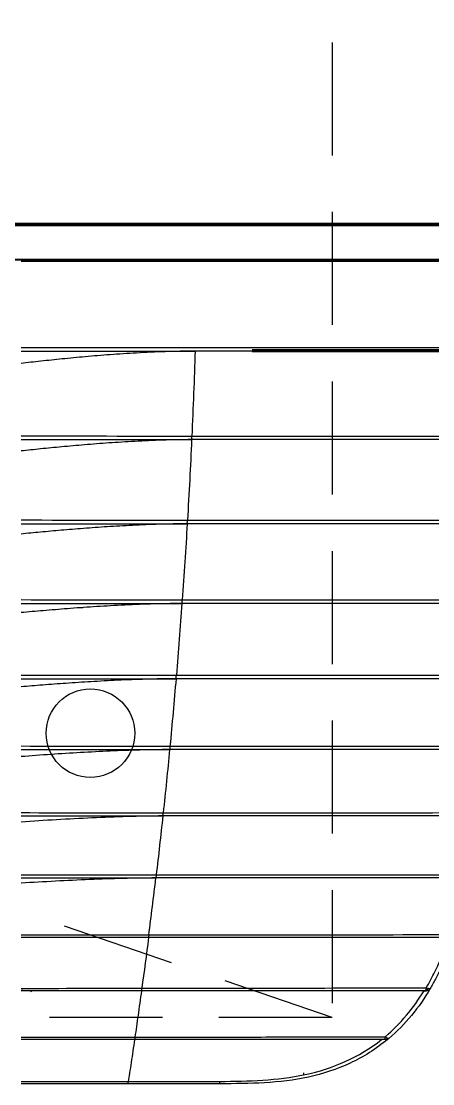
# Model space of a CAD drawing. Header units: inches. Extents: x -63256 to 33689, y -34490 to 100230.
# Drawn here: x -20957.6 to -20866.6, y -21542.5 to -21307.5 of the extents above; entities that cross this region are included whole.
import ezdxf

# ---------------------------------------------------------------- set-up
doc = ezdxf.new("R2010")
doc.units = ezdxf.units.IN
doc.header["$LTSCALE"] = 100
doc.header["$MEASUREMENT"] = 0
doc.linetypes.add('HIDDEN', pattern=[0.375, 0.25, -0.125])

# ---------------------------------------------------------------- blocks, each defined once
blk = doc.blocks.new('acrjtlf')
at = {"color": 1, "linetype": 'HIDDEN'}
blk.add_line((1571303.38, 1745562.22), (1570010.6, 1746002.87), dxfattribs=at)
at = {"color": 8}
for p, q in [((1571252.86, 1745579.86), (1571252.86, 1745579.86)), ((1571259.7, 1745568.11), (1571259.7, 1745568.11)), ((1571324.23, 1745568.11), (1571324.24, 1745568.11)), ((1571297.14, 1745549.61), (1571297.14, 1745549.93))]:
    blk.add_line(p, q, dxfattribs=at)
at = {"color": 1, "linetype": 'HIDDEN'}
blk.add_lwpolyline([(1571303.38, 1746002.87), (1571303.38, 1745562.22), (1570010.6, 1745562.22), (1570010.6, 1746002.87)], close=True, dxfattribs=at)
at = {"color": 8, "ltscale": 5}
blk.add_circle((1571249.96, 1745625.08), 9.79, dxfattribs=at)
at = {"color": 8}
for centre, major_axis, ratio, start_param, end_param in [((1571324.15, 1745568.89), (0, -0.783), 0.065781, 0, 1.396113), ((1571324.24, 1745568.89), (0, 0.783), 0.414276, 3.141593, 4.358439), ((1571234.83, 1745568.16), (0, -0.588), 0.028131, 4.389048, 4.795946), ((1571234.85, 1745568.16), (0.004, -0.588), 0.025903, 4.388882, 4.795863), ((1571236.85, 1745567.98), (-0.183, 0.23), 0.183787, 0, 1.840109), ((1571315.12, 1745558.12), (0, -0.783), 0.036559, 0, 1.335493), ((1571315.29, 1745558.12), (0, 0.783), 0.561889, 3.141593, 4.019869)]:
    blk.add_ellipse(centre, major_axis=major_axis, ratio=ratio, start_param=start_param, end_param=end_param, dxfattribs=at)
for points, knots in [([(1571156.4, 1745737.92), (1571171.88, 1745737.91), (1571187.35, 1745737.92), (1571218.29, 1745737.92), (1571233.77, 1745737.92), (1571264.67, 1745737.92), (1571280.11, 1745737.92), (1571303.21, 1745737.92), (1571310.9, 1745737.92), (1571322.4, 1745737.92), (1571326.23, 1745737.92), (1571333.87, 1745737.92), (1571337.69, 1745737.87), (1571341.48, 1745737.91)], [0, 0, 0, 0, 0.25, 0.25, 0.5, 0.5, 0.75, 0.75, 0.875, 0.875, 0.9375, 0.9375, 1, 1, 1, 1]), ([(1570784.8, 1745737.46), (1570950.81, 1745737.46), (1571029.09, 1745737.46), (1571126.95, 1745737.46), (1571146.53, 1745737.46), (1571185.67, 1745737.46), (1571205.24, 1745737.46), (1571244.38, 1745737.46), (1571263.94, 1745737.46), (1571293.17, 1745737.46), (1571302.89, 1745737.46), (1571317.45, 1745737.46), (1571322.29, 1745737.46), (1571331.97, 1745737.46), (1571336.8, 1745737.46), (1571341.61, 1745737.46)], [0, 0, 0, 0, 0.5, 0.5, 0.625, 0.625, 0.75, 0.75, 0.875, 0.875, 0.9375, 0.9375, 0.96875, 0.96875, 1, 1, 1, 1]), ([(1571341.56, 1745737.32), (1571336.76, 1745737.32), (1571331.92, 1745737.32), (1571322.24, 1745737.32), (1571317.4, 1745737.32), (1571302.85, 1745737.32), (1571293.12, 1745737.32), (1571263.89, 1745737.32), (1571244.33, 1745737.32), (1571205.2, 1745737.32), (1571185.63, 1745737.32), (1571146.49, 1745737.32), (1571126.92, 1745737.32), (1571029.07, 1745737.32), (1570950.8, 1745737.32), (1570784.8, 1745737.32)], [0, 0, 0, 0, 0.03125, 0.03125, 0.0625, 0.0625, 0.125, 0.125, 0.25, 0.25, 0.375, 0.375, 0.5, 0.5, 1, 1, 1, 1]), ([(1571341.02, 1745737.52), (1571336.42, 1745737.52), (1571331.79, 1745737.52), (1571322.32, 1745737.52), (1571317.47, 1745737.52), (1571302.92, 1745737.52), (1571293.2, 1745737.52), (1571263.96, 1745737.52), (1571244.4, 1745737.52), (1571205.27, 1745737.52), (1571185.69, 1745737.52), (1571163.2, 1745737.52), (1571160.29, 1745737.52), (1571157.38, 1745737.52)], [0, 0, 0, 0, 0.076277, 0.076277, 0.155939, 0.155939, 0.315263, 0.315263, 0.633912, 0.633912, 0.952561, 0.952561, 1, 1, 1, 1]), ([(1570784.8, 1745729.93), (1570950.78, 1745729.93), (1571029.04, 1745729.93), (1571126.86, 1745729.93), (1571146.43, 1745729.93), (1571185.56, 1745729.93), (1571205.12, 1745729.93), (1571244.24, 1745729.93), (1571263.78, 1745729.93), (1571293, 1745729.93), (1571302.73, 1745729.93), (1571317.29, 1745729.93), (1571322.14, 1745729.93), (1571331.82, 1745729.93), (1571336.66, 1745729.93), (1571341.46, 1745729.93)], [0, 0, 0, 0, 0.5, 0.5, 0.625, 0.625, 0.75, 0.75, 0.875, 0.875, 0.9375, 0.9375, 0.96875, 0.96875, 1, 1, 1, 1]), ([(1571341.42, 1745729.74), (1571336.63, 1745729.74), (1571331.78, 1745729.74), (1571322.1, 1745729.74), (1571317.25, 1745729.74), (1571302.69, 1745729.74), (1571292.97, 1745729.74), (1571263.75, 1745729.74), (1571244.21, 1745729.74), (1571205.1, 1745729.74), (1571185.54, 1745729.74), (1571146.41, 1745729.74), (1571126.84, 1745729.74), (1571029.03, 1745729.74), (1570950.77, 1745729.74), (1570784.8, 1745729.74)], [0, 0, 0, 0, 0.03125, 0.03125, 0.0625, 0.0625, 0.125, 0.125, 0.25, 0.25, 0.375, 0.375, 0.5, 0.5, 1, 1, 1, 1]), ([(1571339.72, 1745729.39), (1571331.3, 1745729.39), (1571322.82, 1745729.39), (1571305.51, 1745729.39), (1571296.68, 1745729.39), (1571270.14, 1745729.39), (1571252.4, 1745729.39), (1571234.64, 1745729.39)], [0, 0, 0, 0, 0.243248, 0.243248, 0.495499, 0.495499, 1, 1, 1, 1]), ([(1571339.71, 1745729.7), (1571334.93, 1745729.7), (1571330.12, 1745729.7), (1571320.49, 1745729.7), (1571315.67, 1745729.7), (1571301.19, 1745729.7), (1571291.51, 1745729.7), (1571280.44, 1745729.7), (1571279.06, 1745729.7), (1571277.68, 1745729.7)], [0, 0, 0, 0, 0.233427, 0.233427, 0.466853, 0.466853, 0.933707, 0.933707, 1, 1, 1, 1]), ([(1571234.64, 1745710.39), (1571252.42, 1745710.39), (1571270.2, 1745710.38), (1571296.78, 1745710.38), (1571305.63, 1745710.38), (1571323.28, 1745710.38), (1571332.1, 1745710.38), (1571340.84, 1745710.38)], [0, 0, 0, 0, 0.5, 0.5, 0.75, 0.75, 1, 1, 1, 1]), ([(1571273.1, 1745709.61), (1571270.88, 1745709.57), (1571266.58, 1745709.5), (1571260.3, 1745709.19), (1571254.42, 1745708.81), (1571248.92, 1745708.35), (1571243.81, 1745707.87), (1571239.09, 1745707.38), (1571236.08, 1745707.04), (1571234.64, 1745706.87)], [0, 0, 0, 0, 0.17272, 0.33551, 0.488347, 0.631221, 0.764126, 0.88705, 1, 1, 1, 1]), ([(1571340.69, 1745709.61), (1571335.1, 1745709.61), (1571329.48, 1745709.61), (1571318.24, 1745709.61), (1571312.62, 1745709.61), (1571295.71, 1745709.61), (1571284.42, 1745709.61), (1571273.1, 1745709.61)], [0, 0, 0, 0, 0.25, 0.25, 0.5, 0.5, 1, 1, 1, 1]), ([(1571285.75, 1745709.91), (1571294.52, 1745709.91), (1571303.28, 1745709.91), (1571320.75, 1745709.91), (1571329.47, 1745709.91), (1571338.14, 1745709.91)], [0, 0, 0, 0, 0.5, 0.5, 1, 1, 1, 1]), ([(1571338.23, 1745709.42), (1571329.54, 1745709.42), (1571320.81, 1745709.42), (1571303.31, 1745709.42), (1571294.53, 1745709.42), (1571285.75, 1745709.42)], [0, 0, 0, 0, 0.5, 0.5, 1, 1, 1, 1]), ([(1571272.34, 1745690.02), (1571272.34, 1745690.04), (1571272.34, 1745690.06), (1571272.35, 1745690.24), (1571272.37, 1745690.49), (1571272.38, 1745690.7), (1571272.38, 1745690.8)], [0, 0, 0, 0, 0.262073, 0.50023, 0.747646, 1, 1, 1, 1]), ([(1571272.38, 1745690.8), (1571283.72, 1745690.8), (1571295.05, 1745690.8), (1571317.65, 1745690.8), (1571328.94, 1745690.79), (1571340.12, 1745690.8)], [0, 0, 0, 0, 0.5, 0.5, 1, 1, 1, 1]), ([(1571234.64, 1745690.02), (1571235.78, 1745690.02), (1571248.36, 1745690.02), (1571260.93, 1745690.02), (1571272.34, 1745690.02)], [0, 0, 0, 0, 0.090794, 1, 1, 1, 1]), ([(1571272.34, 1745690.02), (1571270.19, 1745689.99), (1571266, 1745689.92), (1571259.89, 1745689.64), (1571254.15, 1745689.29), (1571248.76, 1745688.87), (1571243.73, 1745688.43), (1571239.06, 1745687.97), (1571236.07, 1745687.66), (1571234.64, 1745687.5)], [0, 0, 0, 0, 0.171143, 0.332878, 0.485187, 0.628059, 0.76149, 0.885469, 1, 1, 1, 1]), ([(1571339.97, 1745690.02), (1571328.81, 1745690.02), (1571317.54, 1745690.02), (1571294.98, 1745690.02), (1571283.67, 1745690.02), (1571272.34, 1745690.02)], [0, 0, 0, 0, 0.5, 0.5, 1, 1, 1, 1]), ([(1571271.36, 1745671.42), (1571271.36, 1745671.44), (1571271.37, 1745671.48), (1571271.39, 1745671.79), (1571271.4, 1745672.06), (1571271.41, 1745672.19)], [0, 0, 0, 0, 0.34127, 0.674379, 1, 1, 1, 1]), ([(1571271.41, 1745672.19), (1571282.76, 1745672.19), (1571294.09, 1745672.19), (1571316.7, 1745672.18), (1571327.99, 1745672.18), (1571339.19, 1745672.18)], [0, 0, 0, 0, 0.5, 0.5, 1, 1, 1, 1]), ([(1571234.64, 1745671.42), (1571235.45, 1745671.42), (1571244.68, 1745671.42), (1571253.9, 1745671.42), (1571262.31, 1745671.42)], [0, 0, 0, 0, 0.087433, 1, 1, 1, 1]), ([(1571271.36, 1745671.42), (1571269.29, 1745671.38), (1571265.25, 1745671.32), (1571259.35, 1745671.07), (1571253.77, 1745670.76), (1571248.52, 1745670.38), (1571243.6, 1745669.98), (1571239.01, 1745669.56), (1571236.06, 1745669.27), (1571234.64, 1745669.13)], [0, 0, 0, 0, 0.169313, 0.329825, 0.481522, 0.624391, 0.758433, 0.883635, 1, 1, 1, 1]), ([(1571339.05, 1745671.42), (1571327.87, 1745671.42), (1571316.59, 1745671.42), (1571294.01, 1745671.42), (1571282.69, 1745671.42), (1571271.36, 1745671.42)], [0, 0, 0, 0, 0.5, 0.5, 1, 1, 1, 1]), ([(1571234.64, 1745653.79), (1571235.05, 1745653.79), (1571246.91, 1745653.79), (1571258.77, 1745653.79), (1571270.2, 1745653.79)], [0, 0, 0, 0, 0.034541, 1, 1, 1, 1]), ([(1571270.2, 1745653.79), (1571267.89, 1745653.75), (1571263.4, 1745653.68), (1571256.86, 1745653.4), (1571250.73, 1745653.05), (1571245, 1745652.63), (1571239.68, 1745652.2), (1571236.27, 1745651.89), (1571234.64, 1745651.74)], [0, 0, 0, 0, 0.195017, 0.378715, 0.551069, 0.712073, 0.86172, 1, 1, 1, 1]), ([(1571270.2, 1745653.79), (1571270.2, 1745653.81), (1571270.2, 1745653.85), (1571270.23, 1745654.16), (1571270.25, 1745654.42), (1571270.26, 1745654.55)], [0, 0, 0, 0, 0.33666, 0.669714, 1, 1, 1, 1]), ([(1571337.96, 1745653.79), (1571326.75, 1745653.79), (1571315.46, 1745653.79), (1571292.86, 1745653.79), (1571281.54, 1745653.79), (1571270.2, 1745653.79)], [0, 0, 0, 0, 0.5, 0.5, 1, 1, 1, 1]), ([(1571270.26, 1745654.55), (1571281.61, 1745654.55), (1571292.95, 1745654.55), (1571315.57, 1745654.55), (1571326.87, 1745654.55), (1571338.09, 1745654.55)], [0, 0, 0, 0, 0.5, 0.5, 1, 1, 1, 1]), ([(1571248.29, 1745652.81), (1571248.29, 1745652.81), (1571248.26, 1745652.81), (1571248.17, 1745652.81), (1571248.1, 1745652.81), (1571247.92, 1745652.81), (1571247.81, 1745652.81), (1571247.57, 1745652.81), (1571247.43, 1745652.81), (1571247.2, 1745652.81), (1571247.1, 1745652.81), (1571247.01, 1745652.81)], [0, 0, 0, 0, 0.213358, 0.213358, 0.42668, 0.42668, 0.640562, 0.640562, 0.855661, 0.855661, 1, 1, 1, 1]), ([(1571268.89, 1745637.14), (1571266.67, 1745637.11), (1571262.37, 1745637.04), (1571256.1, 1745636.8), (1571250.2, 1745636.48), (1571244.67, 1745636.12), (1571239.53, 1745635.73), (1571236.23, 1745635.46), (1571234.64, 1745635.32)], [0, 0, 0, 0, 0.194008, 0.377097, 0.549248, 0.710453, 0.860707, 1, 1, 1, 1]), ([(1571268.89, 1745637.14), (1571268.89, 1745637.16), (1571268.89, 1745637.19), (1571268.92, 1745637.47), (1571268.94, 1745637.75), (1571268.96, 1745637.89)], [0, 0, 0, 0, 0.302913, 0.635892, 1, 1, 1, 1]), ([(1571336.72, 1745637.14), (1571332.01, 1745637.14), (1571327.29, 1745637.14), (1571316.13, 1745637.14), (1571309.7, 1745637.14), (1571297.46, 1745637.14), (1571291.65, 1745637.14), (1571280.19, 1745637.14), (1571274.54, 1745637.14), (1571268.89, 1745637.14)], [0, 0, 0, 0, 0.20974, 0.20974, 0.494552, 0.494552, 0.750903, 0.750903, 1, 1, 1, 1]), ([(1571336.72, 1745637.14), (1571325.64, 1745637.14), (1571303.06, 1745637.14), (1571280.39, 1745637.14), (1571268.89, 1745637.14)], [0, 0, 0, 0, 0.493298, 1, 1, 1, 1]), ([(1571268.96, 1745637.89), (1571274.61, 1745637.89), (1571280.27, 1745637.89), (1571291.73, 1745637.89), (1571297.54, 1745637.89), (1571309.8, 1745637.89), (1571316.24, 1745637.89), (1571327.4, 1745637.89), (1571332.13, 1745637.89), (1571336.85, 1745637.89)], [0, 0, 0, 0, 0.249054, 0.249054, 0.505367, 0.505367, 0.790188, 0.790188, 1, 1, 1, 1]), ([(1571267.47, 1745621.48), (1571265.28, 1745621.44), (1571260.91, 1745621.38), (1571254.34, 1745621.13), (1571247.77, 1745620.8), (1571241.2, 1745620.39), (1571236.83, 1745620.06), (1571234.64, 1745619.9)], [0, 0, 0, 0, 0.199981, 0.399984, 0.599994, 0.800004, 1, 1, 1, 1]), ([(1571267.54, 1745622.19), (1571267.53, 1745622.06), (1571267.51, 1745621.81), (1571267.48, 1745621.53), (1571267.47, 1745621.5), (1571267.47, 1745621.48)], [0, 0, 0, 0, 0.336965, 0.669945, 1, 1, 1, 1]), ([(1571335.38, 1745621.48), (1571324.27, 1745621.48), (1571301.66, 1745621.48), (1571278.98, 1745621.48), (1571267.47, 1745621.48)], [0, 0, 0, 0, 0.493391, 1, 1, 1, 1]), ([(1571265.97, 1745606.79), (1571263.36, 1745606.75), (1571258.14, 1745606.66), (1571250.31, 1745606.35), (1571242.47, 1745605.95), (1571237.25, 1745605.6), (1571234.64, 1745605.42)], [0, 0, 0, 0, 0.249988, 0.499982, 0.750002, 1, 1, 1, 1]), ([(1571265.97, 1745606.79), (1571265.97, 1745606.79), (1571265.96, 1745606.81), (1571266, 1745606.97), (1571266.02, 1745607.23), (1571266.04, 1745607.39), (1571266.05, 1745607.47)], [0, 0, 0, 0, 0.179045, 0.569787, 0.77214, 1, 1, 1, 1]), ([(1571264.43, 1745593.08), (1571262, 1745593.04), (1571257.11, 1745592.97), (1571249.72, 1745592.71), (1571242.21, 1745592.36), (1571237.18, 1745592.06), (1571234.64, 1745591.91)], [0, 0, 0, 0, 0.244293, 0.492387, 0.744298, 1, 1, 1, 1]), ([(1571264.51, 1745593.73), (1571264.5, 1745593.63), (1571264.48, 1745593.46), (1571264.45, 1745593.25), (1571264.43, 1745593.11), (1571264.43, 1745593.09), (1571264.43, 1745593.08)], [0, 0, 0, 0, 0.259243, 0.49995, 0.747682, 1, 1, 1, 1]), ([(1571262.88, 1745580.46), (1571262.87, 1745580.38), (1571262.86, 1745580.3), (1571262.84, 1745580.15), (1571262.83, 1745580.08), (1571262.82, 1745579.97), (1571262.81, 1745579.93), (1571262.81, 1745579.87), (1571262.8, 1745579.86), (1571262.8, 1745579.86)], [0, 0, 0, 0, 0.251918, 0.251918, 0.503947, 0.503947, 0.754391, 0.754391, 1, 1, 1, 1]), ([(1571324.2, 1745568.76), (1571324.64, 1745569.5), (1571325.06, 1745570.26), (1571326.05, 1745572.17), (1571326.6, 1745573.33), (1571327.63, 1745575.7), (1571328.1, 1745576.9), (1571328.73, 1745578.69), (1571328.92, 1745579.27), (1571329.11, 1745579.86)], [0, 0, 0, 0, 0.213946, 0.213946, 0.53186, 0.53186, 0.848701, 0.848701, 1, 1, 1, 1]), ([(1571330.05, 1745579.86), (1571330.05, 1745579.86), (1571330.05, 1745579.86), (1571329.83, 1745579.17), (1571329.6, 1745578.48), (1571328.93, 1745576.58), (1571328.45, 1745575.38), (1571327.42, 1745573.01), (1571326.85, 1745571.84), (1571325.88, 1745569.99), (1571325.49, 1745569.29), (1571325.08, 1745568.59)], [0, 0, 0, 0, 0.000005, 0.000005, 0.176011, 0.176011, 0.489497, 0.489497, 0.803985, 0.803985, 1, 1, 1, 1]), ([(1571234.63, 1745568.64), (1571243.53, 1745568.65), (1571252.43, 1745568.66), (1571261.32, 1745568.67), (1571261.32, 1745568.67), (1571261.32, 1745568.67)], [0, 0, 0, 0, 0.999998, 0.999998, 1, 1, 1, 1]), ([(1571261.32, 1745568.67), (1571261.31, 1745568.59), (1571261.29, 1745568.43), (1571261.27, 1745568.25), (1571261.25, 1745568.13), (1571261.25, 1745568.12), (1571261.24, 1745568.11)], [0, 0, 0, 0, 0.261877, 0.500466, 0.750988, 1, 1, 1, 1]), ([(1571261.32, 1745568.67), (1571270.01, 1745568.68), (1571278.69, 1745568.69), (1571297, 1745568.71), (1571306.63, 1745568.73), (1571318.9, 1745568.75), (1571321.55, 1745568.75), (1571324.2, 1745568.76)], [0, 0, 0, 0, 0.413984, 0.413984, 0.873443, 0.873443, 1, 1, 1, 1]), ([(1571325.08, 1745568.59), (1571325.08, 1745568.59), (1571325.08, 1745568.59), (1571325.03, 1745568.51), (1571324.97, 1745568.43), (1571324.8, 1745568.28), (1571324.69, 1745568.21), (1571324.46, 1745568.13), (1571324.35, 1745568.11), (1571324.24, 1745568.11)], [0, 0, 0, 0, 0.006203, 0.006203, 0.286153, 0.286153, 0.666961, 0.666961, 1, 1, 1, 1]), ([(1571325.08, 1745568.59), (1571325.08, 1745568.59), (1571325.08, 1745568.59), (1571325.07, 1745568.57), (1571325.04, 1745568.55), (1571324.95, 1745568.53), (1571324.88, 1745568.53), (1571324.72, 1745568.56), (1571324.63, 1745568.59), (1571324.54, 1745568.62)], [0, 0, 0, 0, 0.00621, 0.00621, 0.286125, 0.286125, 0.666926, 0.666926, 1, 1, 1, 1]), ([(1571261.24, 1745568.11), (1571260.99, 1745566.27), (1571260.51, 1745562.8), (1571260.03, 1745559.42), (1571259.8, 1745557.85)], [0, 0, 0, 0, 0.525932, 1, 1, 1, 1]), ([(1571324.15, 1745568.11), (1571321.5, 1745568.11), (1571318.85, 1745568.11), (1571306.58, 1745568.11), (1571296.95, 1745568.11), (1571278.63, 1745568.11), (1571269.94, 1745568.11), (1571261.24, 1745568.11)], [0, 0, 0, 0, 0.12646, 0.12646, 0.585568, 0.585568, 1, 1, 1, 1]), ([(1571323.72, 1745568.11), (1571313.55, 1745568.11), (1571303.37, 1745568.11), (1571282.64, 1745568.11), (1571272.1, 1745568.11), (1571261.45, 1745568.11), (1571261.35, 1745568.11), (1571261.24, 1745568.11)], [0, 0, 0, 0, 0.488967, 0.488967, 0.995055, 0.995055, 1, 1, 1, 1]), ([(1571323.72, 1745568.11), (1571323.89, 1745568.11), (1571324.06, 1745568.11), (1571324.22, 1745568.11), (1571324.22, 1745568.11), (1571324.23, 1745568.11)], [0, 0, 0, 0, 0.941032, 0.941032, 1, 1, 1, 1]), ([(1571324.24, 1745568.11), (1571324.23, 1745568.11), (1571324.23, 1745568.11), (1571324.21, 1745568.11), (1571324.18, 1745568.11), (1571324.15, 1745568.11)], [0, 0, 0, 0, 0.078683, 0.078683, 1, 1, 1, 1]), ([(1571234.63, 1745557.82), (1571243.02, 1745557.83), (1571251.41, 1745557.84), (1571259.8, 1745557.85), (1571259.8, 1745557.85), (1571259.8, 1745557.85)], [0, 0, 0, 0, 0.999998, 0.999998, 1, 1, 1, 1]), ([(1571259.72, 1745557.34), (1571259.6, 1745556.48), (1571259.35, 1745554.77), (1571258.98, 1745552.26), (1571258.64, 1745550.02), (1571258.43, 1745548.64), (1571258.34, 1745548.05)], [0, 0, 0, 0, 0.264848, 0.529697, 0.794545, 1, 1, 1, 1]), ([(1571259.8, 1745557.85), (1571259.78, 1745557.7), (1571259.74, 1745557.42), (1571259.73, 1745557.36), (1571259.72, 1745557.34)], [0, 0, 0, 0, 0.526922, 1, 1, 1, 1]), ([(1571315.12, 1745557.34), (1571311.35, 1745557.34), (1571307.57, 1745557.34), (1571298.43, 1745557.34), (1571293.05, 1745557.34), (1571282.3, 1745557.34), (1571276.92, 1745557.34), (1571267.6, 1745557.34), (1571263.66, 1745557.34), (1571259.72, 1745557.34)], [0, 0, 0, 0, 0.204297, 0.204297, 0.495492, 0.495492, 0.786688, 0.786688, 1, 1, 1, 1]), ([(1571259.8, 1745557.85), (1571259.8, 1745557.85), (1571259.8, 1745557.85), (1571263.72, 1745557.86), (1571267.64, 1745557.86), (1571276.94, 1745557.87), (1571282.32, 1745557.88), (1571293.07, 1745557.89), (1571298.45, 1745557.9), (1571307.6, 1745557.92), (1571311.37, 1745557.93), (1571315.14, 1745557.94)], [0, 0, 0, 0, 0.000001, 0.000001, 0.21248, 0.21248, 0.503983, 0.503983, 0.795486, 0.795486, 1, 1, 1, 1]), ([(1571315.64, 1745557.34), (1571313.12, 1745555.23), (1571310.3, 1745553.48), (1571304.41, 1745550.73), (1571301.34, 1745549.71), (1571291.78, 1745547.62), (1571285.14, 1745547.55), (1571278.58, 1745547.55)], [0, 0, 0, 0, 0.25, 0.25, 0.5, 0.5, 1, 1, 1, 1]), ([(1571278.59, 1745548.07), (1571284.89, 1745548.1), (1571291.25, 1745548.25), (1571300.47, 1745550.23), (1571303.44, 1745551.18), (1571309.13, 1745553.74), (1571311.87, 1745555.38), (1571314.33, 1745557.34)], [0, 0, 0, 0, 0.5, 0.5, 0.75, 0.75, 1, 1, 1, 1]), ([(1571315.29, 1745557.34), (1571315.28, 1745557.34), (1571315.26, 1745557.34), (1571315.21, 1745557.34), (1571315.16, 1745557.34), (1571315.12, 1745557.34)], [0, 0, 0, 0, 0.27435, 0.27435, 1, 1, 1, 1]), ([(1571315.14, 1745557.94), (1571315.25, 1745557.86), (1571315.36, 1745557.79), (1571315.47, 1745557.72), (1571315.48, 1745557.71), (1571315.55, 1745557.67), (1571315.59, 1745557.64), (1571315.63, 1745557.62)], [0, 0, 0, 0, 0.602639, 0.602639, 0.700862, 0.700862, 1, 1, 1, 1]), ([(1571315.92, 1745557.57), (1571315.92, 1745557.57), (1571315.92, 1745557.57), (1571315.84, 1745557.5), (1571315.76, 1745557.45), (1571315.6, 1745557.38), (1571315.51, 1745557.36), (1571315.38, 1745557.34), (1571315.33, 1745557.34), (1571315.29, 1745557.34)], [0, 0, 0, 0, 0.009114, 0.009114, 0.424228, 0.424228, 0.805411, 0.805411, 1, 1, 1, 1]), ([(1571315.29, 1745557.34), (1571315.3, 1745557.34), (1571315.32, 1745557.34), (1571315.41, 1745557.34), (1571315.48, 1745557.34), (1571315.57, 1745557.34), (1571315.6, 1745557.34), (1571315.63, 1745557.34), (1571315.64, 1745557.34), (1571315.64, 1745557.34)], [0, 0, 0, 0, 0.088851, 0.088851, 0.481031, 0.481031, 0.789211, 0.789211, 1, 1, 1, 1]), ([(1571315.92, 1745557.57), (1571315.92, 1745557.57), (1571315.92, 1745557.57), (1571315.9, 1745557.55), (1571315.87, 1745557.54), (1571315.79, 1745557.55), (1571315.75, 1745557.56), (1571315.68, 1745557.59), (1571315.66, 1745557.6), (1571315.63, 1745557.62)], [0, 0, 0, 0, 0.00913, 0.00913, 0.424234, 0.424234, 0.800681, 0.800681, 1, 1, 1, 1]), ([(1571315.64, 1745557.34), (1571315.66, 1745557.35), (1571315.7, 1745557.39), (1571315.76, 1745557.44), (1571315.81, 1745557.48), (1571315.82, 1745557.49), (1571315.83, 1745557.49)], [0, 0, 0, 0, 0.243292, 0.494316, 0.918081, 1, 1, 1, 1]), ([(1571315.83, 1745557.49), (1571315.85, 1745557.51), (1571315.88, 1745557.54), (1571315.89, 1745557.55), (1571315.89, 1745557.55), (1571315.89, 1745557.55)], [0, 0, 0, 0, 0.547604, 0.933704, 1, 1, 1, 1]), ([(1571234.63, 1745548.05), (1571242.53, 1745548.05), (1571250.44, 1745548.06), (1571258.34, 1745548.05), (1571258.34, 1745548.05), (1571258.34, 1745548.05)], [0, 0, 0, 0, 0.999998, 0.999998, 1, 1, 1, 1]), ([(1571258.34, 1745548.05), (1571258.34, 1745548.05), (1571258.34, 1745548.05), (1571261.72, 1745548.05), (1571265.1, 1745548.05), (1571271.85, 1745548.05), (1571275.22, 1745548.05), (1571278.59, 1745548.07)], [0, 0, 0, 0, 0.000003, 0.000003, 0.500936, 0.500936, 1, 1, 1, 1]), ([(1571278.58, 1745547.55), (1571275.21, 1745547.55), (1571271.85, 1745547.55), (1571265.1, 1745547.55), (1571261.72, 1745547.55), (1571258.34, 1745547.55)], [0, 0, 0, 0, 0.499048, 0.499048, 1, 1, 1, 1])]:
    blk.add_open_spline(points, degree=3, knots=knots, dxfattribs=at)
for points, degree in [([(1571234.64, 1745709.61), (1571243.73, 1745709.61), (1571252.82, 1745709.61), (1571261.9, 1745709.61)], 3), ([(1571261.9, 1745709.61), (1571265.64, 1745709.61), (1571269.37, 1745709.61), (1571273.1, 1745709.61)], 3), ([(1571273.1, 1745709.61), (1571272.91, 1745703.35), (1571272.66, 1745697.07), (1571272.38, 1745690.8)], 3), ([(1571273.1, 1745709.61), (1571273.1, 1745709.61)], 1), ([(1571234.64, 1745690.86), (1571247.23, 1745690.82), (1571259.81, 1745690.8), (1571272.38, 1745690.8)], 3), ([(1571272.34, 1745690.02), (1571272.07, 1745684.09), (1571271.76, 1745678.14), (1571271.41, 1745672.19)], 3), ([(1571272.34, 1745690.02), (1571272.34, 1745690.02)], 1), ([(1571234.64, 1745672.25), (1571246.91, 1745672.21), (1571259.17, 1745672.19), (1571271.41, 1745672.19)], 3), ([(1571262.31, 1745671.42), (1571265.33, 1745671.42), (1571268.34, 1745671.42), (1571271.36, 1745671.42)], 3), ([(1571271.36, 1745671.42), (1571271.03, 1745665.81), (1571270.66, 1745660.18), (1571270.26, 1745654.55)], 3), ([(1571271.36, 1745671.42), (1571271.36, 1745671.42)], 1), ([(1571234.64, 1745654.62), (1571246.52, 1745654.58), (1571258.4, 1745654.56), (1571270.26, 1745654.55)], 3), ([(1571270.2, 1745653.79), (1571269.82, 1745648.51), (1571269.4, 1745643.19), (1571268.96, 1745637.89)], 3), ([(1571270.2, 1745653.79), (1571270.2, 1745653.79)], 1), ([(1571234.64, 1745637.95), (1571246.09, 1745637.91), (1571257.53, 1745637.89), (1571268.96, 1745637.89)], 3), ([(1571234.64, 1745637.14), (1571242.58, 1745637.14), (1571250.51, 1745637.14), (1571258.44, 1745637.14)], 3), ([(1571258.44, 1745637.14), (1571261.92, 1745637.14), (1571265.41, 1745637.14), (1571268.89, 1745637.14)], 3), ([(1571268.89, 1745637.14), (1571268.47, 1745632.17), (1571268.02, 1745627.16), (1571267.54, 1745622.19)], 3), ([(1571268.89, 1745637.14), (1571268.89, 1745637.14)], 1), ([(1571267.59, 1745622.93), (1571267.55, 1745622.44), (1571267.5, 1745621.96), (1571267.45, 1745621.48)], 3), ([(1571234.64, 1745622.25), (1571245.62, 1745622.21), (1571256.59, 1745622.19), (1571267.54, 1745622.19)], 3), ([(1571234.64, 1745621.48), (1571240.64, 1745621.48), (1571246.63, 1745621.48), (1571252.62, 1745621.48)], 3), ([(1571252.62, 1745621.48), (1571253.15, 1745621.48), (1571253.69, 1745621.48), (1571254.22, 1745621.48)], 3), ([(1571254.22, 1745621.48), (1571258.24, 1745621.48), (1571262.27, 1745621.48), (1571266.29, 1745621.48)], 3), ([(1571267.47, 1745621.48), (1571267.02, 1745616.8), (1571266.55, 1745612.11), (1571266.05, 1745607.47)], 3), ([(1571266.29, 1745621.48), (1571266.68, 1745621.48), (1571267.08, 1745621.48), (1571267.47, 1745621.48)], 3), ([(1571267.47, 1745621.48), (1571267.47, 1745621.48)], 1), ([(1571335.38, 1745621.48), (1571312.86, 1745621.48), (1571290.19, 1745621.48), (1571267.47, 1745621.48)], 3), ([(1571267.54, 1745622.19), (1571290.27, 1745622.19), (1571312.96, 1745622.2), (1571335.5, 1745622.21)], 3), ([(1571234.64, 1745607.51), (1571245.12, 1745607.48), (1571255.59, 1745607.47), (1571266.05, 1745607.47)], 3), ([(1571234.64, 1745606.79), (1571240.2, 1745606.79), (1571245.76, 1745606.79), (1571251.31, 1745606.79)], 3), ([(1571251.31, 1745606.79), (1571252.39, 1745606.79), (1571253.46, 1745606.79), (1571254.53, 1745606.79)], 3), ([(1571254.53, 1745606.79), (1571258.35, 1745606.79), (1571262.16, 1745606.79), (1571265.97, 1745606.79)], 3), ([(1571265.97, 1745606.79), (1571265.5, 1745602.41), (1571265.01, 1745598.03), (1571264.51, 1745593.73)], 3), ([(1571265.97, 1745606.79), (1571265.97, 1745606.79)], 1), ([(1571333.97, 1745606.79), (1571311.39, 1745606.79), (1571288.7, 1745606.79), (1571265.97, 1745606.79)], 3), ([(1571266.05, 1745607.47), (1571288.79, 1745607.48), (1571311.49, 1745607.49), (1571334.08, 1745607.51)], 3), ([(1571234.64, 1745593.75), (1571244.6, 1745593.73), (1571254.56, 1745593.72), (1571264.51, 1745593.73)], 3), ([(1571234.64, 1745593.08), (1571242.53, 1745593.08), (1571250.41, 1745593.08), (1571258.3, 1745593.08)], 3), ([(1571258.3, 1745593.08), (1571259.22, 1745593.08), (1571260.15, 1745593.08), (1571261.08, 1745593.08)], 3), ([(1571261.08, 1745593.08), (1571262.2, 1745593.08), (1571263.31, 1745593.08), (1571264.43, 1745593.08)], 3), ([(1571262.88, 1745580.46), (1571263.41, 1745584.6), (1571263.93, 1745588.83), (1571264.43, 1745593.08)], 3), ([(1571264.43, 1745593.08), (1571264.43, 1745593.08)], 1), ([(1571332.31, 1745593.08), (1571309.75, 1745593.08), (1571287.1, 1745593.08), (1571264.43, 1745593.08)], 3), ([(1571264.51, 1745593.73), (1571287.19, 1745593.74), (1571309.83, 1745593.75), (1571332.41, 1745593.78)], 3), ([(1571234.64, 1745580.47), (1571244.05, 1745580.46), (1571253.47, 1745580.46), (1571262.88, 1745580.46)], 3), ([(1571262.88, 1745580.46), (1571285.07, 1745580.48), (1571307.24, 1745580.5), (1571329.37, 1745580.54)], 3), ([(1571262.8, 1745579.86), (1571253.42, 1745579.86), (1571244.03, 1745579.86), (1571234.64, 1745579.86)], 3), ([(1571262.8, 1745579.86), (1571262.32, 1745576.07), (1571261.82, 1745572.32), (1571261.32, 1745568.67)], 3), ([(1571262.8, 1745579.86), (1571262.8, 1745579.86)], 1), ([(1571329.3, 1745579.86), (1571307.17, 1745579.86), (1571285, 1745579.86), (1571262.8, 1745579.86)], 3), ([(1571325.07, 1745568.59), (1571322.64, 1745564.43), (1571319.57, 1745560.65), (1571315.92, 1745557.57)], 3), ([(1571324.2, 1745568.76), (1571324.32, 1745568.71), (1571324.44, 1745568.66), (1571324.54, 1745568.62)], 3), ([(1571261.24, 1745568.11), (1571252.38, 1745568.11), (1571243.51, 1745568.11), (1571234.63, 1745568.11)], 3), ([(1571234.82, 1745568.34), (1571234.82, 1745568.34), (1571234.83, 1745568.34), (1571234.83, 1745568.34)], 3), ([(1571261.24, 1745568.11), (1571261.24, 1745568.11)], 1), ([(1571315.14, 1745557.94), (1571318.52, 1745560.82), (1571321.37, 1745564.31), (1571323.72, 1745568.11)], 3), ([(1571259.72, 1745557.34), (1571251.36, 1745557.34), (1571243, 1745557.34), (1571234.63, 1745557.34)], 3), ([(1571259.72, 1745557.34), (1571259.72, 1745557.34)], 1), ([(1571258.34, 1745547.55), (1571250.43, 1745547.55), (1571242.53, 1745547.55), (1571234.63, 1745547.55)], 3), ([(1571258.34, 1745547.55), (1571258.34, 1745547.55), (1571258.34, 1745547.75), (1571258.34, 1745548.05)], 3), ([(1571278.58, 1745547.55), (1571278.58, 1745547.55), (1571278.59, 1745547.76), (1571278.59, 1745548.07)], 3)]:
    blk.add_open_spline(points, degree=degree, dxfattribs=at)

msp = doc.modelspace()

# ---------------------------------------------------------------- block references
at = {"color": 0}
msp.add_blockref('acrjtlf', (-1592192.26, -1767090.01), dxfattribs=at)

doc.saveas('drawing.dxf')
